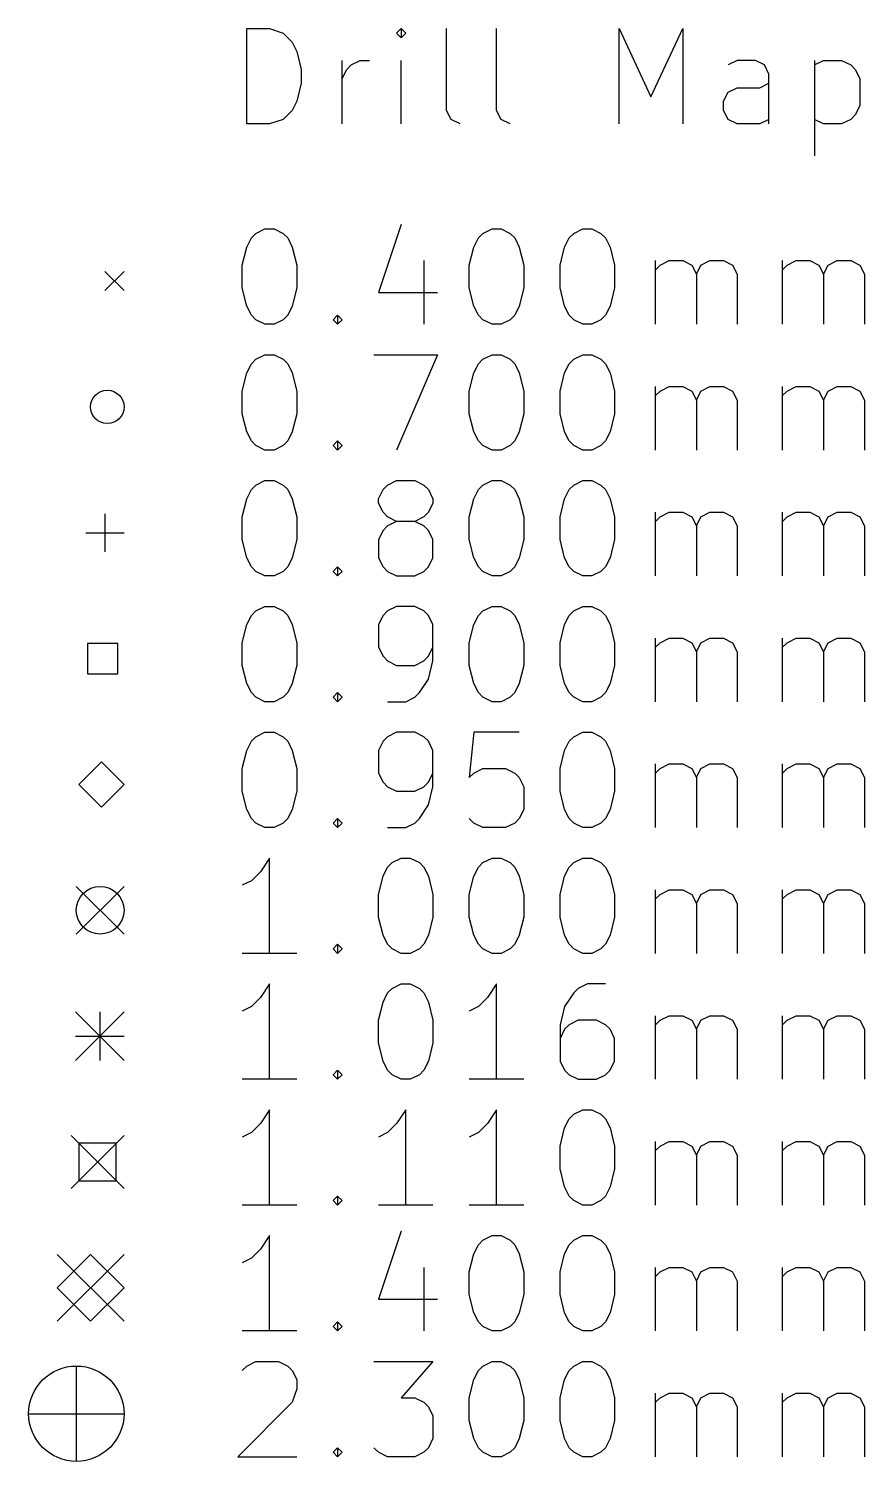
# Model space of a CAD drawing. Extents: x 123 to 280, y -154 to -68.
# Drawn here: x 122.77 to 140.29, y -152.9 to -122.85 of the extents above; entities that cross this region are included whole.
import ezdxf

# ---------------------------------------------------------------- set-up
doc = ezdxf.new("R2010")
doc.units = 0
doc.layers.add('BLACK', color=7, linetype='CONTINUOUS')

msp = doc.modelspace()

# ---------------------------------------------------------------- linework, layer by layer
at = {"layer": 'BLACK', "linetype": 'CONTINUOUS'}
for p, q in [((127.342, -124.846), (127.342, -122.846)), ((127.342, -122.846), (127.818, -122.846)), ((127.818, -122.846), (128.104, -122.941)), ((130.58, -122.846), (130.485, -122.941)), ((130.676, -122.941), (130.58, -122.846)), ((130.58, -122.846), (130.58, -123.036)), ((131.533, -124.56), (131.533, -122.846)), ((132.58, -124.56), (132.58, -122.846)), ((135.152, -124.846), (135.152, -122.846)), ((135.152, -122.846), (135.818, -124.274)), ((135.818, -124.274), (136.485, -122.846)), ((136.485, -122.846), (136.485, -124.846)), ((128.104, -122.941), (128.295, -123.131)), ((128.295, -123.131), (128.39, -123.322)), ((130.485, -122.941), (130.58, -123.036)), ((130.58, -123.036), (130.676, -122.941)), ((128.39, -123.322), (128.485, -123.703)), ((129.342, -124.846), (129.342, -123.512)), ((129.533, -123.608), (129.723, -123.512)), ((129.723, -123.512), (129.914, -123.512)), ((130.58, -124.846), (130.58, -123.512)), ((137.628, -123.512), (137.437, -123.608)), ((138.009, -123.512), (137.628, -123.512)), ((138.199, -123.608), (138.009, -123.512)), ((139.247, -123.512), (139.247, -125.512)), ((139.247, -123.608), (139.437, -123.512)), ((139.437, -123.512), (139.818, -123.512)), ((139.818, -123.512), (140.009, -123.608)), ((128.485, -123.703), (128.485, -123.989)), ((129.342, -123.893), (129.437, -123.703)), ((129.437, -123.703), (129.533, -123.608)), ((138.295, -123.798), (138.199, -123.608)), ((138.295, -124.846), (138.295, -123.798)), ((140.009, -123.608), (140.104, -123.703)), ((140.104, -123.703), (140.199, -123.893)), ((128.485, -123.989), (128.39, -124.37)), ((137.437, -124.179), (137.628, -124.084)), ((137.628, -124.084), (138.104, -124.084)), ((138.104, -124.084), (138.295, -123.989)), ((140.199, -123.893), (140.199, -124.465)), ((128.39, -124.37), (128.295, -124.56)), ((137.342, -124.37), (137.437, -124.179)), ((137.342, -124.56), (137.342, -124.37)), ((128.295, -124.56), (128.104, -124.751)), ((131.628, -124.751), (131.533, -124.56)), ((132.676, -124.751), (132.58, -124.56)), ((137.437, -124.751), (137.342, -124.56)), ((140.104, -124.655), (140.009, -124.751)), ((140.199, -124.465), (140.104, -124.655)), ((127.818, -124.846), (127.342, -124.846)), ((128.104, -124.751), (127.818, -124.846)), ((131.818, -124.846), (131.628, -124.751)), ((132.866, -124.846), (132.676, -124.751)), ((137.628, -124.846), (137.437, -124.751)), ((138.104, -124.846), (137.628, -124.846)), ((138.295, -124.751), (138.104, -124.846)), ((139.437, -124.846), (139.247, -124.751)), ((139.818, -124.846), (139.437, -124.846)), ((140.009, -124.751), (139.818, -124.846)), ((127.533, -127.141), (127.723, -127.046)), ((127.723, -127.046), (127.914, -127.046)), ((127.914, -127.046), (128.104, -127.141)), ((130.58, -126.951), (130.104, -128.379)), ((132.295, -127.141), (132.485, -127.046)), ((132.485, -127.046), (132.676, -127.046)), ((132.676, -127.046), (132.866, -127.141)), ((134.199, -127.141), (134.39, -127.046)), ((134.39, -127.046), (134.58, -127.046)), ((134.58, -127.046), (134.771, -127.141)), ((127.247, -127.808), (127.342, -127.427)), ((127.342, -127.427), (127.437, -127.236)), ((127.437, -127.236), (127.533, -127.141)), ((128.104, -127.141), (128.199, -127.236)), ((128.199, -127.236), (128.295, -127.427)), ((128.295, -127.427), (128.39, -127.808)), ((132.009, -127.808), (132.104, -127.427)), ((132.104, -127.427), (132.199, -127.236)), ((132.199, -127.236), (132.295, -127.141)), ((132.866, -127.141), (132.961, -127.236)), ((132.961, -127.236), (133.056, -127.427)), ((133.056, -127.427), (133.152, -127.808)), ((133.914, -127.808), (134.009, -127.427)), ((134.009, -127.427), (134.104, -127.236)), ((134.104, -127.236), (134.199, -127.141)), ((134.771, -127.141), (134.866, -127.236)), ((134.866, -127.236), (134.961, -127.427)), ((134.961, -127.427), (135.056, -127.808)), ((131.056, -127.712), (131.056, -129.046)), ((135.914, -129.046), (135.914, -127.712)), ((136.009, -127.808), (136.199, -127.712)), ((136.199, -127.712), (136.485, -127.712)), ((136.485, -127.712), (136.676, -127.808)), ((136.866, -127.808), (137.056, -127.712)), ((137.056, -127.712), (137.342, -127.712)), ((137.342, -127.712), (137.533, -127.808)), ((138.58, -129.046), (138.58, -127.712)), ((138.676, -127.808), (138.866, -127.712)), ((138.866, -127.712), (139.152, -127.712)), ((139.152, -127.712), (139.342, -127.808)), ((139.533, -127.808), (139.723, -127.712)), ((139.723, -127.712), (140.009, -127.712)), ((140.009, -127.712), (140.199, -127.808)), ((124.366, -127.941), (124.766, -128.341)), ((124.766, -127.941), (124.366, -128.341)), ((127.247, -128.284), (127.247, -127.808)), ((128.39, -127.808), (128.39, -128.284)), ((132.009, -128.284), (132.009, -127.808)), ((133.152, -127.808), (133.152, -128.284)), ((133.914, -128.284), (133.914, -127.808)), ((135.056, -127.808), (135.056, -128.284)), ((135.914, -127.903), (136.009, -127.808)), ((136.676, -127.808), (136.771, -127.998)), ((136.771, -127.998), (136.866, -127.808)), ((136.771, -127.998), (136.771, -129.046)), ((137.533, -127.808), (137.628, -127.998)), ((137.628, -127.998), (137.628, -129.046)), ((138.58, -127.903), (138.676, -127.808)), ((139.342, -127.808), (139.437, -127.998)), ((139.437, -127.998), (139.533, -127.808)), ((139.437, -127.998), (139.437, -129.046)), ((140.199, -127.808), (140.295, -127.998)), ((140.295, -127.998), (140.295, -129.046)), ((127.342, -128.665), (127.247, -128.284)), ((128.39, -128.284), (128.295, -128.665)), ((132.104, -128.665), (132.009, -128.284)), ((133.152, -128.284), (133.056, -128.665)), ((134.009, -128.665), (133.914, -128.284)), ((135.056, -128.284), (134.961, -128.665)), ((130.104, -128.379), (131.342, -128.379)), ((127.437, -128.855), (127.342, -128.665)), ((127.533, -128.951), (127.437, -128.855)), ((128.199, -128.855), (128.104, -128.951)), ((128.295, -128.665), (128.199, -128.855)), ((129.152, -128.951), (129.247, -128.855)), ((129.247, -128.855), (129.342, -128.951)), ((129.247, -128.855), (129.247, -129.046)), ((132.199, -128.855), (132.104, -128.665)), ((132.295, -128.951), (132.199, -128.855)), ((132.961, -128.855), (132.866, -128.951)), ((133.056, -128.665), (132.961, -128.855)), ((134.104, -128.855), (134.009, -128.665)), ((134.199, -128.951), (134.104, -128.855)), ((134.866, -128.855), (134.771, -128.951)), ((134.961, -128.665), (134.866, -128.855)), ((127.723, -129.046), (127.533, -128.951)), ((127.914, -129.046), (127.723, -129.046)), ((128.104, -128.951), (127.914, -129.046)), ((129.247, -129.046), (129.152, -128.951)), ((129.342, -128.951), (129.247, -129.046)), ((132.485, -129.046), (132.295, -128.951)), ((132.676, -129.046), (132.485, -129.046)), ((132.866, -128.951), (132.676, -129.046)), ((134.39, -129.046), (134.199, -128.951)), ((134.58, -129.046), (134.39, -129.046)), ((134.771, -128.951), (134.58, -129.046)), ((127.437, -129.876), (127.533, -129.781)), ((127.533, -129.781), (127.723, -129.686)), ((127.723, -129.686), (127.914, -129.686)), ((127.914, -129.686), (128.104, -129.781)), ((128.104, -129.781), (128.199, -129.876)), ((130.009, -129.686), (131.342, -129.686)), ((131.342, -129.686), (130.485, -131.686)), ((132.199, -129.876), (132.295, -129.781)), ((132.295, -129.781), (132.485, -129.686)), ((132.485, -129.686), (132.676, -129.686)), ((132.676, -129.686), (132.866, -129.781)), ((132.866, -129.781), (132.961, -129.876)), ((134.104, -129.876), (134.199, -129.781)), ((134.199, -129.781), (134.39, -129.686)), ((134.39, -129.686), (134.58, -129.686)), ((134.58, -129.686), (134.771, -129.781)), ((134.771, -129.781), (134.866, -129.876)), ((127.247, -130.448), (127.342, -130.067)), ((127.342, -130.067), (127.437, -129.876)), ((128.199, -129.876), (128.295, -130.067)), ((128.295, -130.067), (128.39, -130.448)), ((132.009, -130.448), (132.104, -130.067)), ((132.104, -130.067), (132.199, -129.876)), ((132.961, -129.876), (133.056, -130.067)), ((133.056, -130.067), (133.152, -130.448)), ((133.914, -130.448), (134.009, -130.067)), ((134.009, -130.067), (134.104, -129.876)), ((134.866, -129.876), (134.961, -130.067)), ((134.961, -130.067), (135.056, -130.448)), ((135.914, -131.686), (135.914, -130.352)), ((136.009, -130.448), (136.199, -130.352)), ((136.199, -130.352), (136.485, -130.352)), ((136.485, -130.352), (136.676, -130.448)), ((136.866, -130.448), (137.056, -130.352)), ((137.056, -130.352), (137.342, -130.352)), ((137.342, -130.352), (137.533, -130.448)), ((138.58, -131.686), (138.58, -130.352)), ((138.676, -130.448), (138.866, -130.352)), ((138.866, -130.352), (139.152, -130.352)), ((139.152, -130.352), (139.342, -130.448)), ((139.533, -130.448), (139.723, -130.352)), ((139.723, -130.352), (140.009, -130.352)), ((140.009, -130.352), (140.199, -130.448)), ((127.247, -130.924), (127.247, -130.448)), ((128.39, -130.448), (128.39, -130.924)), ((132.009, -130.924), (132.009, -130.448)), ((133.152, -130.448), (133.152, -130.924)), ((133.914, -130.924), (133.914, -130.448)), ((135.056, -130.448), (135.056, -130.924)), ((135.914, -130.543), (136.009, -130.448)), ((136.676, -130.448), (136.771, -130.638)), ((136.771, -130.638), (136.866, -130.448)), ((136.771, -130.638), (136.771, -131.686)), ((137.533, -130.448), (137.628, -130.638)), ((137.628, -130.638), (137.628, -131.686)), ((138.58, -130.543), (138.676, -130.448)), ((139.342, -130.448), (139.437, -130.638)), ((139.437, -130.638), (139.533, -130.448)), ((139.437, -130.638), (139.437, -131.686)), ((140.199, -130.448), (140.295, -130.638)), ((140.295, -130.638), (140.295, -131.686)), ((127.342, -131.305), (127.247, -130.924)), ((128.39, -130.924), (128.295, -131.305)), ((132.104, -131.305), (132.009, -130.924)), ((133.152, -130.924), (133.056, -131.305)), ((134.009, -131.305), (133.914, -130.924)), ((135.056, -130.924), (134.961, -131.305)), ((127.437, -131.495), (127.342, -131.305)), ((128.295, -131.305), (128.199, -131.495)), ((132.199, -131.495), (132.104, -131.305)), ((133.056, -131.305), (132.961, -131.495)), ((134.104, -131.495), (134.009, -131.305)), ((134.961, -131.305), (134.866, -131.495)), ((127.533, -131.591), (127.437, -131.495)), ((127.723, -131.686), (127.533, -131.591)), ((128.104, -131.591), (127.914, -131.686)), ((128.199, -131.495), (128.104, -131.591)), ((129.152, -131.591), (129.247, -131.495)), ((129.247, -131.686), (129.152, -131.591)), ((129.247, -131.495), (129.342, -131.591)), ((129.247, -131.495), (129.247, -131.686)), ((129.342, -131.591), (129.247, -131.686)), ((132.295, -131.591), (132.199, -131.495)), ((132.485, -131.686), (132.295, -131.591)), ((132.866, -131.591), (132.676, -131.686)), ((132.961, -131.495), (132.866, -131.591)), ((134.199, -131.591), (134.104, -131.495)), ((134.39, -131.686), (134.199, -131.591)), ((134.771, -131.591), (134.58, -131.686)), ((134.866, -131.495), (134.771, -131.591)), ((127.914, -131.686), (127.723, -131.686)), ((132.676, -131.686), (132.485, -131.686)), ((134.58, -131.686), (134.39, -131.686)), ((127.342, -132.707), (127.437, -132.516)), ((127.437, -132.516), (127.533, -132.421)), ((127.533, -132.421), (127.723, -132.326)), ((127.723, -132.326), (127.914, -132.326)), ((127.914, -132.326), (128.104, -132.421)), ((128.104, -132.421), (128.199, -132.516)), ((128.199, -132.516), (128.295, -132.707)), ((130.104, -132.707), (130.199, -132.516)), ((130.199, -132.516), (130.295, -132.421)), ((130.295, -132.421), (130.485, -132.326)), ((130.485, -132.326), (130.866, -132.326)), ((130.866, -132.326), (131.056, -132.421)), ((131.056, -132.421), (131.152, -132.516)), ((131.152, -132.516), (131.247, -132.707)), ((132.104, -132.707), (132.199, -132.516)), ((132.199, -132.516), (132.295, -132.421)), ((132.295, -132.421), (132.485, -132.326)), ((132.485, -132.326), (132.676, -132.326)), ((132.676, -132.326), (132.866, -132.421)), ((132.866, -132.421), (132.961, -132.516)), ((132.961, -132.516), (133.056, -132.707)), ((134.009, -132.707), (134.104, -132.516)), ((134.104, -132.516), (134.199, -132.421)), ((134.199, -132.421), (134.39, -132.326)), ((134.39, -132.326), (134.58, -132.326)), ((134.58, -132.326), (134.771, -132.421)), ((134.771, -132.421), (134.866, -132.516)), ((134.866, -132.516), (134.961, -132.707)), ((127.247, -133.088), (127.342, -132.707)), ((128.295, -132.707), (128.39, -133.088)), ((130.104, -132.802), (130.104, -132.707)), ((130.199, -132.992), (130.104, -132.802)), ((131.247, -132.802), (131.152, -132.992)), ((131.247, -132.707), (131.247, -132.802)), ((132.009, -133.088), (132.104, -132.707)), ((133.056, -132.707), (133.152, -133.088)), ((133.914, -133.088), (134.009, -132.707)), ((134.961, -132.707), (135.056, -133.088)), ((124.366, -133.021), (124.366, -133.821)), ((127.247, -133.564), (127.247, -133.088)), ((128.39, -133.088), (128.39, -133.564)), ((130.295, -133.088), (130.199, -132.992)), ((130.485, -133.183), (130.295, -133.088)), ((131.056, -133.088), (130.866, -133.183)), ((131.152, -132.992), (131.056, -133.088)), ((132.009, -133.564), (132.009, -133.088)), ((133.152, -133.088), (133.152, -133.564)), ((133.914, -133.564), (133.914, -133.088)), ((135.056, -133.088), (135.056, -133.564)), ((135.914, -134.326), (135.914, -132.992)), ((135.914, -133.183), (136.009, -133.088)), ((136.009, -133.088), (136.199, -132.992)), ((136.199, -132.992), (136.485, -132.992)), ((136.485, -132.992), (136.676, -133.088)), ((136.676, -133.088), (136.771, -133.278)), ((136.771, -133.278), (136.866, -133.088)), ((136.866, -133.088), (137.056, -132.992)), ((137.056, -132.992), (137.342, -132.992)), ((137.342, -132.992), (137.533, -133.088)), ((137.533, -133.088), (137.628, -133.278)), ((138.58, -134.326), (138.58, -132.992)), ((138.58, -133.183), (138.676, -133.088)), ((138.676, -133.088), (138.866, -132.992)), ((138.866, -132.992), (139.152, -132.992)), ((139.152, -132.992), (139.342, -133.088)), ((139.342, -133.088), (139.437, -133.278)), ((139.437, -133.278), (139.533, -133.088)), ((139.533, -133.088), (139.723, -132.992)), ((139.723, -132.992), (140.009, -132.992)), ((140.009, -132.992), (140.199, -133.088)), ((140.199, -133.088), (140.295, -133.278)), ((123.966, -133.421), (124.766, -133.421)), ((130.199, -133.373), (130.104, -133.564)), ((130.295, -133.278), (130.199, -133.373)), ((130.485, -133.183), (130.295, -133.278)), ((130.866, -133.183), (130.485, -133.183)), ((131.056, -133.278), (130.866, -133.183)), ((131.152, -133.373), (131.056, -133.278)), ((131.247, -133.564), (131.152, -133.373)), ((136.771, -133.278), (136.771, -134.326)), ((137.628, -133.278), (137.628, -134.326)), ((139.437, -133.278), (139.437, -134.326)), ((140.295, -133.278), (140.295, -134.326)), ((127.342, -133.945), (127.247, -133.564)), ((128.39, -133.564), (128.295, -133.945)), ((130.104, -133.564), (130.104, -133.945)), ((131.247, -133.945), (131.247, -133.564)), ((132.104, -133.945), (132.009, -133.564)), ((133.152, -133.564), (133.056, -133.945)), ((134.009, -133.945), (133.914, -133.564)), ((135.056, -133.564), (134.961, -133.945)), ((127.437, -134.135), (127.342, -133.945)), ((128.295, -133.945), (128.199, -134.135)), ((130.104, -133.945), (130.199, -134.135)), ((131.152, -134.135), (131.247, -133.945)), ((132.199, -134.135), (132.104, -133.945)), ((133.056, -133.945), (132.961, -134.135)), ((134.104, -134.135), (134.009, -133.945)), ((134.961, -133.945), (134.866, -134.135)), ((127.533, -134.231), (127.437, -134.135)), ((127.723, -134.326), (127.533, -134.231)), ((127.914, -134.326), (127.723, -134.326)), ((128.104, -134.231), (127.914, -134.326)), ((128.199, -134.135), (128.104, -134.231)), ((129.152, -134.231), (129.247, -134.135)), ((129.247, -134.326), (129.152, -134.231)), ((129.247, -134.135), (129.342, -134.231)), ((129.247, -134.135), (129.247, -134.326)), ((129.342, -134.231), (129.247, -134.326)), ((130.199, -134.135), (130.295, -134.231)), ((130.295, -134.231), (130.485, -134.326)), ((130.485, -134.326), (130.866, -134.326)), ((130.866, -134.326), (131.056, -134.231)), ((131.056, -134.231), (131.152, -134.135)), ((132.295, -134.231), (132.199, -134.135)), ((132.485, -134.326), (132.295, -134.231)), ((132.676, -134.326), (132.485, -134.326)), ((132.866, -134.231), (132.676, -134.326)), ((132.961, -134.135), (132.866, -134.231)), ((134.199, -134.231), (134.104, -134.135)), ((134.39, -134.326), (134.199, -134.231)), ((134.58, -134.326), (134.39, -134.326)), ((134.771, -134.231), (134.58, -134.326)), ((134.866, -134.135), (134.771, -134.231)), ((127.342, -135.347), (127.437, -135.156)), ((127.437, -135.156), (127.533, -135.061)), ((127.533, -135.061), (127.723, -134.966)), ((127.723, -134.966), (127.914, -134.966)), ((127.914, -134.966), (128.104, -135.061)), ((128.104, -135.061), (128.199, -135.156)), ((128.199, -135.156), (128.295, -135.347)), ((130.199, -135.156), (130.104, -135.347)), ((130.295, -135.061), (130.199, -135.156)), ((130.485, -134.966), (130.295, -135.061)), ((130.866, -134.966), (130.485, -134.966)), ((131.056, -135.061), (130.866, -134.966)), ((131.152, -135.156), (131.056, -135.061)), ((131.247, -135.347), (131.152, -135.156)), ((132.104, -135.347), (132.199, -135.156)), ((132.199, -135.156), (132.295, -135.061)), ((132.295, -135.061), (132.485, -134.966)), ((132.485, -134.966), (132.676, -134.966)), ((132.676, -134.966), (132.866, -135.061)), ((132.866, -135.061), (132.961, -135.156)), ((132.961, -135.156), (133.056, -135.347)), ((134.009, -135.347), (134.104, -135.156)), ((134.104, -135.156), (134.199, -135.061)), ((134.199, -135.061), (134.39, -134.966)), ((134.39, -134.966), (134.58, -134.966)), ((134.58, -134.966), (134.771, -135.061)), ((134.771, -135.061), (134.866, -135.156)), ((134.866, -135.156), (134.961, -135.347)), ((127.247, -135.728), (127.342, -135.347)), ((128.295, -135.347), (128.39, -135.728)), ((130.104, -135.347), (130.104, -135.823)), ((131.247, -136.109), (131.247, -135.347)), ((132.009, -135.728), (132.104, -135.347)), ((133.056, -135.347), (133.152, -135.728)), ((133.914, -135.728), (134.009, -135.347)), ((134.961, -135.347), (135.056, -135.728)), ((124.634, -135.743), (123.998, -135.743)), ((123.998, -135.743), (123.998, -136.379)), ((124.634, -136.379), (124.634, -135.743)), ((127.247, -136.204), (127.247, -135.728)), ((128.39, -135.728), (128.39, -136.204)), ((130.104, -135.823), (130.199, -136.013)), ((131.152, -136.013), (131.247, -135.823)), ((132.009, -136.204), (132.009, -135.728)), ((133.152, -135.728), (133.152, -136.204)), ((133.914, -136.204), (133.914, -135.728)), ((135.056, -135.728), (135.056, -136.204)), ((135.914, -136.966), (135.914, -135.632)), ((135.914, -135.823), (136.009, -135.728)), ((136.009, -135.728), (136.199, -135.632)), ((136.199, -135.632), (136.485, -135.632)), ((136.485, -135.632), (136.676, -135.728)), ((136.676, -135.728), (136.771, -135.918)), ((136.771, -135.918), (136.866, -135.728)), ((136.866, -135.728), (137.056, -135.632)), ((137.056, -135.632), (137.342, -135.632)), ((137.342, -135.632), (137.533, -135.728)), ((137.533, -135.728), (137.628, -135.918)), ((138.58, -136.966), (138.58, -135.632)), ((138.58, -135.823), (138.676, -135.728)), ((138.676, -135.728), (138.866, -135.632)), ((138.866, -135.632), (139.152, -135.632)), ((139.152, -135.632), (139.342, -135.728)), ((139.342, -135.728), (139.437, -135.918)), ((139.437, -135.918), (139.533, -135.728)), ((139.533, -135.728), (139.723, -135.632)), ((139.723, -135.632), (140.009, -135.632)), ((140.009, -135.632), (140.199, -135.728)), ((140.199, -135.728), (140.295, -135.918)), ((130.199, -136.013), (130.295, -136.109)), ((130.295, -136.109), (130.485, -136.204)), ((130.866, -136.204), (131.056, -136.109)), ((131.056, -136.109), (131.152, -136.013)), ((131.152, -136.49), (131.247, -136.109)), ((136.771, -135.918), (136.771, -136.966)), ((137.628, -135.918), (137.628, -136.966)), ((139.437, -135.918), (139.437, -136.966)), ((140.295, -135.918), (140.295, -136.966)), ((123.998, -136.379), (124.634, -136.379)), ((127.342, -136.585), (127.247, -136.204)), ((128.39, -136.204), (128.295, -136.585)), ((130.485, -136.204), (130.866, -136.204)), ((132.104, -136.585), (132.009, -136.204)), ((133.152, -136.204), (133.056, -136.585)), ((134.009, -136.585), (133.914, -136.204)), ((135.056, -136.204), (134.961, -136.585)), ((127.437, -136.775), (127.342, -136.585)), ((128.295, -136.585), (128.199, -136.775)), ((130.961, -136.775), (131.152, -136.49)), ((132.199, -136.775), (132.104, -136.585)), ((133.056, -136.585), (132.961, -136.775)), ((134.104, -136.775), (134.009, -136.585)), ((134.961, -136.585), (134.866, -136.775)), ((127.533, -136.871), (127.437, -136.775)), ((127.723, -136.966), (127.533, -136.871)), ((127.914, -136.966), (127.723, -136.966)), ((128.104, -136.871), (127.914, -136.966)), ((128.199, -136.775), (128.104, -136.871)), ((129.152, -136.871), (129.247, -136.775)), ((129.247, -136.966), (129.152, -136.871)), ((129.247, -136.775), (129.342, -136.871)), ((129.247, -136.775), (129.247, -136.966)), ((129.342, -136.871), (129.247, -136.966)), ((130.295, -136.966), (130.676, -136.966)), ((130.676, -136.966), (130.866, -136.871)), ((130.866, -136.871), (130.961, -136.775)), ((132.295, -136.871), (132.199, -136.775)), ((132.485, -136.966), (132.295, -136.871)), ((132.676, -136.966), (132.485, -136.966)), ((132.866, -136.871), (132.676, -136.966)), ((132.961, -136.775), (132.866, -136.871)), ((134.199, -136.871), (134.104, -136.775)), ((134.39, -136.966), (134.199, -136.871)), ((134.58, -136.966), (134.39, -136.966)), ((134.771, -136.871), (134.58, -136.966)), ((134.866, -136.775), (134.771, -136.871)), ((127.533, -137.701), (127.723, -137.606)), ((127.723, -137.606), (127.914, -137.606)), ((127.914, -137.606), (128.104, -137.701)), ((130.485, -137.606), (130.295, -137.701)), ((130.866, -137.606), (130.485, -137.606)), ((131.056, -137.701), (130.866, -137.606)), ((132.104, -137.606), (132.009, -138.558)), ((133.056, -137.606), (132.104, -137.606)), ((134.199, -137.701), (134.39, -137.606)), ((134.39, -137.606), (134.58, -137.606)), ((134.58, -137.606), (134.771, -137.701)), ((127.342, -137.987), (127.437, -137.796)), ((127.437, -137.796), (127.533, -137.701)), ((128.104, -137.701), (128.199, -137.796)), ((128.199, -137.796), (128.295, -137.987)), ((130.199, -137.796), (130.104, -137.987)), ((130.295, -137.701), (130.199, -137.796)), ((131.152, -137.796), (131.056, -137.701)), ((131.247, -137.987), (131.152, -137.796)), ((134.009, -137.987), (134.104, -137.796)), ((134.104, -137.796), (134.199, -137.701)), ((134.771, -137.701), (134.866, -137.796)), ((134.866, -137.796), (134.961, -137.987)), ((124.291, -138.226), (123.816, -138.701)), ((124.766, -138.701), (124.291, -138.226)), ((127.247, -138.368), (127.342, -137.987)), ((128.295, -137.987), (128.39, -138.368)), ((130.104, -137.987), (130.104, -138.463)), ((131.247, -138.749), (131.247, -137.987)), ((133.914, -138.368), (134.009, -137.987)), ((134.961, -137.987), (135.056, -138.368)), ((127.247, -138.844), (127.247, -138.368)), ((128.39, -138.368), (128.39, -138.844)), ((130.104, -138.463), (130.199, -138.653)), ((131.152, -138.653), (131.247, -138.463)), ((132.009, -138.558), (132.104, -138.463)), ((132.104, -138.463), (132.295, -138.368)), ((132.295, -138.368), (132.771, -138.368)), ((132.771, -138.368), (132.961, -138.463)), ((132.961, -138.463), (133.056, -138.558)), ((133.914, -138.844), (133.914, -138.368)), ((135.056, -138.368), (135.056, -138.844)), ((135.914, -139.606), (135.914, -138.272)), ((135.914, -138.463), (136.009, -138.368)), ((136.009, -138.368), (136.199, -138.272)), ((136.199, -138.272), (136.485, -138.272)), ((136.485, -138.272), (136.676, -138.368)), ((136.676, -138.368), (136.771, -138.558)), ((136.771, -138.558), (136.866, -138.368)), ((136.866, -138.368), (137.056, -138.272)), ((137.056, -138.272), (137.342, -138.272)), ((137.342, -138.272), (137.533, -138.368)), ((137.533, -138.368), (137.628, -138.558)), ((138.58, -139.606), (138.58, -138.272)), ((138.58, -138.463), (138.676, -138.368)), ((138.676, -138.368), (138.866, -138.272)), ((138.866, -138.272), (139.152, -138.272)), ((139.152, -138.272), (139.342, -138.368)), ((139.342, -138.368), (139.437, -138.558)), ((139.437, -138.558), (139.533, -138.368)), ((139.533, -138.368), (139.723, -138.272)), ((139.723, -138.272), (140.009, -138.272)), ((140.009, -138.272), (140.199, -138.368)), ((140.199, -138.368), (140.295, -138.558)), ((123.816, -138.701), (124.291, -139.176)), ((124.291, -139.176), (124.766, -138.701)), ((127.342, -139.225), (127.247, -138.844)), ((128.39, -138.844), (128.295, -139.225)), ((130.199, -138.653), (130.295, -138.749)), ((130.295, -138.749), (130.485, -138.844)), ((130.485, -138.844), (130.866, -138.844)), ((130.866, -138.844), (131.056, -138.749)), ((131.056, -138.749), (131.152, -138.653)), ((131.152, -139.13), (131.247, -138.749)), ((133.056, -138.558), (133.152, -138.749)), ((133.152, -138.749), (133.152, -139.225)), ((134.009, -139.225), (133.914, -138.844)), ((135.056, -138.844), (134.961, -139.225)), ((136.771, -138.558), (136.771, -139.606)), ((137.628, -138.558), (137.628, -139.606)), ((139.437, -138.558), (139.437, -139.606)), ((140.295, -138.558), (140.295, -139.606)), ((130.961, -139.415), (131.152, -139.13)), ((127.437, -139.415), (127.342, -139.225)), ((127.533, -139.511), (127.437, -139.415)), ((128.199, -139.415), (128.104, -139.511)), ((128.295, -139.225), (128.199, -139.415)), ((129.152, -139.511), (129.247, -139.415)), ((129.247, -139.415), (129.342, -139.511)), ((129.247, -139.415), (129.247, -139.606)), ((130.866, -139.511), (130.961, -139.415)), ((132.104, -139.511), (132.009, -139.415)), ((133.056, -139.415), (132.961, -139.511)), ((133.152, -139.225), (133.056, -139.415)), ((134.104, -139.415), (134.009, -139.225)), ((134.199, -139.511), (134.104, -139.415)), ((134.866, -139.415), (134.771, -139.511)), ((134.961, -139.225), (134.866, -139.415)), ((127.723, -139.606), (127.533, -139.511)), ((127.914, -139.606), (127.723, -139.606)), ((128.104, -139.511), (127.914, -139.606)), ((129.247, -139.606), (129.152, -139.511)), ((129.342, -139.511), (129.247, -139.606)), ((130.295, -139.606), (130.676, -139.606)), ((130.676, -139.606), (130.866, -139.511)), ((132.295, -139.606), (132.104, -139.511)), ((132.771, -139.606), (132.295, -139.606)), ((132.961, -139.511), (132.771, -139.606)), ((134.39, -139.606), (134.199, -139.511)), ((134.58, -139.606), (134.39, -139.606)), ((134.771, -139.511), (134.58, -139.606)), ((127.818, -140.246), (127.628, -140.531)), ((127.818, -142.246), (127.818, -140.246)), ((130.295, -140.436), (130.39, -140.341)), ((130.39, -140.341), (130.58, -140.246)), ((130.58, -140.246), (130.771, -140.246)), ((130.771, -140.246), (130.961, -140.341)), ((130.961, -140.341), (131.056, -140.436)), ((132.199, -140.436), (132.295, -140.341)), ((132.295, -140.341), (132.485, -140.246)), ((132.485, -140.246), (132.676, -140.246)), ((132.676, -140.246), (132.866, -140.341)), ((132.866, -140.341), (132.961, -140.436)), ((134.104, -140.436), (134.199, -140.341)), ((134.199, -140.341), (134.39, -140.246)), ((134.39, -140.246), (134.58, -140.246)), ((134.58, -140.246), (134.771, -140.341)), ((134.771, -140.341), (134.866, -140.436)), ((127.628, -140.531), (127.437, -140.722)), ((130.104, -141.008), (130.199, -140.627)), ((130.199, -140.627), (130.295, -140.436)), ((131.056, -140.436), (131.152, -140.627)), ((131.152, -140.627), (131.247, -141.008)), ((132.009, -141.008), (132.104, -140.627)), ((132.104, -140.627), (132.199, -140.436)), ((132.961, -140.436), (133.056, -140.627)), ((133.056, -140.627), (133.152, -141.008)), ((133.914, -141.008), (134.009, -140.627)), ((134.009, -140.627), (134.104, -140.436)), ((134.866, -140.436), (134.961, -140.627)), ((134.961, -140.627), (135.056, -141.008)), ((123.766, -140.841), (124.766, -141.841)), ((124.766, -140.841), (123.766, -141.841)), ((127.437, -140.722), (127.247, -140.817)), ((135.914, -142.246), (135.914, -140.912)), ((136.009, -141.008), (136.199, -140.912)), ((136.199, -140.912), (136.485, -140.912)), ((136.485, -140.912), (136.676, -141.008)), ((136.866, -141.008), (137.056, -140.912)), ((137.056, -140.912), (137.342, -140.912)), ((137.342, -140.912), (137.533, -141.008)), ((138.58, -142.246), (138.58, -140.912)), ((138.676, -141.008), (138.866, -140.912)), ((138.866, -140.912), (139.152, -140.912)), ((139.152, -140.912), (139.342, -141.008)), ((139.533, -141.008), (139.723, -140.912)), ((139.723, -140.912), (140.009, -140.912)), ((140.009, -140.912), (140.199, -141.008)), ((130.104, -141.484), (130.104, -141.008)), ((131.247, -141.008), (131.247, -141.484)), ((132.009, -141.484), (132.009, -141.008)), ((133.152, -141.008), (133.152, -141.484)), ((133.914, -141.484), (133.914, -141.008)), ((135.056, -141.008), (135.056, -141.484)), ((135.914, -141.103), (136.009, -141.008)), ((136.676, -141.008), (136.771, -141.198)), ((136.771, -141.198), (136.866, -141.008)), ((136.771, -141.198), (136.771, -142.246)), ((137.533, -141.008), (137.628, -141.198)), ((137.628, -141.198), (137.628, -142.246)), ((138.58, -141.103), (138.676, -141.008)), ((139.342, -141.008), (139.437, -141.198)), ((139.437, -141.198), (139.533, -141.008)), ((139.437, -141.198), (139.437, -142.246)), ((140.199, -141.008), (140.295, -141.198)), ((140.295, -141.198), (140.295, -142.246)), ((130.199, -141.865), (130.104, -141.484)), ((131.247, -141.484), (131.152, -141.865)), ((132.104, -141.865), (132.009, -141.484)), ((133.152, -141.484), (133.056, -141.865)), ((134.009, -141.865), (133.914, -141.484)), ((135.056, -141.484), (134.961, -141.865)), ((129.152, -142.151), (129.247, -142.055)), ((129.247, -142.246), (129.152, -142.151)), ((129.247, -142.055), (129.342, -142.151)), ((129.247, -142.055), (129.247, -142.246)), ((129.342, -142.151), (129.247, -142.246)), ((130.295, -142.055), (130.199, -141.865)), ((130.39, -142.151), (130.295, -142.055)), ((130.58, -142.246), (130.39, -142.151)), ((130.961, -142.151), (130.771, -142.246)), ((131.056, -142.055), (130.961, -142.151)), ((131.152, -141.865), (131.056, -142.055)), ((132.199, -142.055), (132.104, -141.865)), ((132.295, -142.151), (132.199, -142.055)), ((132.485, -142.246), (132.295, -142.151)), ((132.866, -142.151), (132.676, -142.246)), ((132.961, -142.055), (132.866, -142.151)), ((133.056, -141.865), (132.961, -142.055)), ((134.104, -142.055), (134.009, -141.865)), ((134.199, -142.151), (134.104, -142.055)), ((134.39, -142.246), (134.199, -142.151)), ((134.771, -142.151), (134.58, -142.246)), ((134.866, -142.055), (134.771, -142.151)), ((134.961, -141.865), (134.866, -142.055)), ((128.39, -142.246), (127.247, -142.246)), ((130.771, -142.246), (130.58, -142.246)), ((132.676, -142.246), (132.485, -142.246)), ((134.58, -142.246), (134.39, -142.246)), ((127.818, -142.886), (127.628, -143.171)), ((127.818, -144.886), (127.818, -142.886)), ((130.295, -143.076), (130.39, -142.981)), ((130.39, -142.981), (130.58, -142.886)), ((130.58, -142.886), (130.771, -142.886)), ((130.771, -142.886), (130.961, -142.981)), ((130.961, -142.981), (131.056, -143.076)), ((132.58, -142.886), (132.39, -143.171)), ((132.58, -144.886), (132.58, -142.886)), ((134.295, -142.981), (134.199, -143.076)), ((134.485, -142.886), (134.295, -142.981)), ((134.866, -142.886), (134.485, -142.886)), ((127.437, -143.362), (127.247, -143.457)), ((127.628, -143.171), (127.437, -143.362)), ((130.104, -143.648), (130.199, -143.267)), ((130.199, -143.267), (130.295, -143.076)), ((131.056, -143.076), (131.152, -143.267)), ((131.152, -143.267), (131.247, -143.648)), ((132.199, -143.362), (132.009, -143.457)), ((132.39, -143.171), (132.199, -143.362)), ((134.009, -143.362), (133.914, -143.743)), ((134.199, -143.076), (134.009, -143.362)), ((123.75, -143.473), (124.766, -144.489)), ((124.766, -143.473), (123.75, -144.489)), ((124.258, -143.473), (124.258, -144.489)), ((130.104, -144.124), (130.104, -143.648)), ((131.247, -143.648), (131.247, -144.124)), ((134.295, -143.648), (134.104, -143.743)), ((134.676, -143.648), (134.295, -143.648)), ((134.866, -143.743), (134.676, -143.648)), ((135.914, -144.886), (135.914, -143.552)), ((135.914, -143.743), (136.009, -143.648)), ((136.009, -143.648), (136.199, -143.552)), ((136.199, -143.552), (136.485, -143.552)), ((136.485, -143.552), (136.676, -143.648)), ((136.676, -143.648), (136.771, -143.838)), ((136.771, -143.838), (136.866, -143.648)), ((136.866, -143.648), (137.056, -143.552)), ((137.056, -143.552), (137.342, -143.552)), ((137.342, -143.552), (137.533, -143.648)), ((137.533, -143.648), (137.628, -143.838)), ((138.58, -144.886), (138.58, -143.552)), ((138.58, -143.743), (138.676, -143.648)), ((138.676, -143.648), (138.866, -143.552)), ((138.866, -143.552), (139.152, -143.552)), ((139.152, -143.552), (139.342, -143.648)), ((139.342, -143.648), (139.437, -143.838)), ((139.437, -143.838), (139.533, -143.648)), ((139.533, -143.648), (139.723, -143.552)), ((139.723, -143.552), (140.009, -143.552)), ((140.009, -143.552), (140.199, -143.648)), ((140.199, -143.648), (140.295, -143.838)), ((133.914, -143.743), (133.914, -144.505)), ((134.009, -143.838), (133.914, -144.029)), ((134.104, -143.743), (134.009, -143.838)), ((134.961, -143.838), (134.866, -143.743)), ((135.056, -144.029), (134.961, -143.838)), ((136.771, -143.838), (136.771, -144.886)), ((137.628, -143.838), (137.628, -144.886)), ((139.437, -143.838), (139.437, -144.886)), ((140.295, -143.838), (140.295, -144.886)), ((123.75, -143.981), (124.766, -143.981)), ((130.199, -144.505), (130.104, -144.124)), ((131.247, -144.124), (131.152, -144.505)), ((135.056, -144.505), (135.056, -144.029)), ((130.295, -144.695), (130.199, -144.505)), ((131.152, -144.505), (131.056, -144.695)), ((133.914, -144.505), (134.009, -144.695)), ((134.961, -144.695), (135.056, -144.505)), ((129.152, -144.791), (129.247, -144.695)), ((129.247, -144.886), (129.152, -144.791)), ((129.247, -144.695), (129.342, -144.791)), ((129.247, -144.695), (129.247, -144.886)), ((129.342, -144.791), (129.247, -144.886)), ((130.39, -144.791), (130.295, -144.695)), ((130.58, -144.886), (130.39, -144.791)), ((130.961, -144.791), (130.771, -144.886)), ((131.056, -144.695), (130.961, -144.791)), ((134.009, -144.695), (134.104, -144.791)), ((134.104, -144.791), (134.295, -144.886)), ((134.676, -144.886), (134.866, -144.791)), ((134.866, -144.791), (134.961, -144.695)), ((128.39, -144.886), (127.247, -144.886)), ((130.771, -144.886), (130.58, -144.886)), ((133.152, -144.886), (132.009, -144.886)), ((134.295, -144.886), (134.676, -144.886)), ((127.818, -145.526), (127.628, -145.811)), ((127.818, -147.526), (127.818, -145.526)), ((130.676, -145.526), (130.485, -145.811)), ((130.676, -147.526), (130.676, -145.526)), ((132.58, -145.526), (132.39, -145.811)), ((132.58, -147.526), (132.58, -145.526)), ((134.009, -145.907), (134.104, -145.716)), ((134.104, -145.716), (134.199, -145.621)), ((134.199, -145.621), (134.39, -145.526)), ((134.39, -145.526), (134.58, -145.526)), ((134.58, -145.526), (134.771, -145.621)), ((134.771, -145.621), (134.866, -145.716)), ((134.866, -145.716), (134.961, -145.907)), ((123.656, -146.066), (124.766, -147.176)), ((124.766, -146.066), (123.656, -147.176)), ((127.437, -146.002), (127.247, -146.097)), ((127.628, -145.811), (127.437, -146.002)), ((130.295, -146.002), (130.104, -146.097)), ((130.485, -145.811), (130.295, -146.002)), ((132.199, -146.002), (132.009, -146.097)), ((132.39, -145.811), (132.199, -146.002)), ((133.914, -146.288), (134.009, -145.907)), ((134.961, -145.907), (135.056, -146.288)), ((124.603, -146.229), (123.819, -146.229)), ((123.819, -146.229), (123.819, -147.013)), ((124.603, -147.013), (124.603, -146.229)), ((133.914, -146.764), (133.914, -146.288)), ((135.056, -146.288), (135.056, -146.764)), ((135.914, -147.526), (135.914, -146.192)), ((135.914, -146.383), (136.009, -146.288)), ((136.009, -146.288), (136.199, -146.192)), ((136.199, -146.192), (136.485, -146.192)), ((136.485, -146.192), (136.676, -146.288)), ((136.676, -146.288), (136.771, -146.478)), ((136.771, -146.478), (136.866, -146.288)), ((136.866, -146.288), (137.056, -146.192)), ((137.056, -146.192), (137.342, -146.192)), ((137.342, -146.192), (137.533, -146.288)), ((137.533, -146.288), (137.628, -146.478)), ((138.58, -147.526), (138.58, -146.192)), ((138.58, -146.383), (138.676, -146.288)), ((138.676, -146.288), (138.866, -146.192)), ((138.866, -146.192), (139.152, -146.192)), ((139.152, -146.192), (139.342, -146.288)), ((139.342, -146.288), (139.437, -146.478)), ((139.437, -146.478), (139.533, -146.288)), ((139.533, -146.288), (139.723, -146.192)), ((139.723, -146.192), (140.009, -146.192)), ((140.009, -146.192), (140.199, -146.288)), ((140.199, -146.288), (140.295, -146.478)), ((136.771, -146.478), (136.771, -147.526)), ((137.628, -146.478), (137.628, -147.526)), ((139.437, -146.478), (139.437, -147.526)), ((140.295, -146.478), (140.295, -147.526)), ((134.009, -147.145), (133.914, -146.764)), ((135.056, -146.764), (134.961, -147.145)), ((123.819, -147.013), (124.603, -147.013)), ((134.104, -147.335), (134.009, -147.145)), ((134.961, -147.145), (134.866, -147.335)), ((128.39, -147.526), (127.247, -147.526)), ((129.152, -147.431), (129.247, -147.335)), ((129.247, -147.526), (129.152, -147.431)), ((129.247, -147.335), (129.342, -147.431)), ((129.247, -147.335), (129.247, -147.526)), ((129.342, -147.431), (129.247, -147.526)), ((131.247, -147.526), (130.104, -147.526)), ((133.152, -147.526), (132.009, -147.526)), ((134.199, -147.431), (134.104, -147.335)), ((134.39, -147.526), (134.199, -147.431)), ((134.58, -147.526), (134.39, -147.526)), ((134.771, -147.431), (134.58, -147.526)), ((134.866, -147.335), (134.771, -147.431)), ((127.818, -148.166), (127.628, -148.451)), ((127.818, -150.166), (127.818, -148.166)), ((130.58, -148.071), (130.104, -149.499)), ((132.295, -148.261), (132.485, -148.166)), ((132.485, -148.166), (132.676, -148.166)), ((132.676, -148.166), (132.866, -148.261)), ((134.199, -148.261), (134.39, -148.166)), ((134.39, -148.166), (134.58, -148.166)), ((134.58, -148.166), (134.771, -148.261)), ((127.628, -148.451), (127.437, -148.642)), ((132.104, -148.547), (132.199, -148.356)), ((132.199, -148.356), (132.295, -148.261)), ((132.866, -148.261), (132.961, -148.356)), ((132.961, -148.356), (133.056, -148.547)), ((134.009, -148.547), (134.104, -148.356)), ((134.104, -148.356), (134.199, -148.261)), ((134.771, -148.261), (134.866, -148.356)), ((134.866, -148.356), (134.961, -148.547)), ((123.366, -148.561), (124.766, -149.961)), ((124.766, -148.561), (123.366, -149.961)), ((124.066, -148.561), (123.366, -149.261)), ((124.766, -149.261), (124.066, -148.561)), ((127.437, -148.642), (127.247, -148.737)), ((132.009, -148.928), (132.104, -148.547)), ((133.056, -148.547), (133.152, -148.928)), ((133.914, -148.928), (134.009, -148.547)), ((134.961, -148.547), (135.056, -148.928)), ((131.056, -148.832), (131.056, -150.166)), ((132.009, -149.404), (132.009, -148.928)), ((133.152, -148.928), (133.152, -149.404)), ((133.914, -149.404), (133.914, -148.928)), ((135.056, -148.928), (135.056, -149.404)), ((135.914, -150.166), (135.914, -148.832)), ((135.914, -149.023), (136.009, -148.928)), ((136.009, -148.928), (136.199, -148.832)), ((136.199, -148.832), (136.485, -148.832)), ((136.485, -148.832), (136.676, -148.928)), ((136.676, -148.928), (136.771, -149.118)), ((136.771, -149.118), (136.866, -148.928)), ((136.866, -148.928), (137.056, -148.832)), ((137.056, -148.832), (137.342, -148.832)), ((137.342, -148.832), (137.533, -148.928)), ((137.533, -148.928), (137.628, -149.118)), ((138.58, -150.166), (138.58, -148.832)), ((138.58, -149.023), (138.676, -148.928)), ((138.676, -148.928), (138.866, -148.832)), ((138.866, -148.832), (139.152, -148.832)), ((139.152, -148.832), (139.342, -148.928)), ((139.342, -148.928), (139.437, -149.118)), ((139.437, -149.118), (139.533, -148.928)), ((139.533, -148.928), (139.723, -148.832)), ((139.723, -148.832), (140.009, -148.832)), ((140.009, -148.832), (140.199, -148.928)), ((140.199, -148.928), (140.295, -149.118)), ((123.366, -149.261), (124.066, -149.961)), ((124.066, -149.961), (124.766, -149.261)), ((136.771, -149.118), (136.771, -150.166)), ((137.628, -149.118), (137.628, -150.166)), ((139.437, -149.118), (139.437, -150.166)), ((140.295, -149.118), (140.295, -150.166)), ((130.104, -149.499), (131.342, -149.499)), ((132.104, -149.785), (132.009, -149.404)), ((133.152, -149.404), (133.056, -149.785)), ((134.009, -149.785), (133.914, -149.404)), ((135.056, -149.404), (134.961, -149.785)), ((132.199, -149.975), (132.104, -149.785)), ((133.056, -149.785), (132.961, -149.975)), ((134.104, -149.975), (134.009, -149.785)), ((134.961, -149.785), (134.866, -149.975)), ((128.39, -150.166), (127.247, -150.166)), ((129.152, -150.071), (129.247, -149.975)), ((129.247, -150.166), (129.152, -150.071)), ((129.247, -149.975), (129.342, -150.071)), ((129.247, -149.975), (129.247, -150.166)), ((129.342, -150.071), (129.247, -150.166)), ((132.295, -150.071), (132.199, -149.975)), ((132.485, -150.166), (132.295, -150.071)), ((132.676, -150.166), (132.485, -150.166)), ((132.866, -150.071), (132.676, -150.166)), ((132.961, -149.975), (132.866, -150.071)), ((134.199, -150.071), (134.104, -149.975)), ((134.39, -150.166), (134.199, -150.071)), ((134.58, -150.166), (134.39, -150.166)), ((134.771, -150.071), (134.58, -150.166)), ((134.866, -149.975), (134.771, -150.071)), ((127.342, -150.901), (127.533, -150.806)), ((127.533, -150.806), (128.009, -150.806)), ((128.009, -150.806), (128.199, -150.901)), ((130.009, -150.806), (131.247, -150.806)), ((131.247, -150.806), (130.58, -151.568)), ((132.295, -150.901), (132.485, -150.806)), ((132.485, -150.806), (132.676, -150.806)), ((132.676, -150.806), (132.866, -150.901)), ((134.199, -150.901), (134.39, -150.806)), ((134.39, -150.806), (134.58, -150.806)), ((134.58, -150.806), (134.771, -150.901)), ((123.766, -150.901), (123.766, -152.901)), ((127.247, -150.996), (127.342, -150.901)), ((128.199, -150.901), (128.295, -150.996)), ((128.295, -150.996), (128.39, -151.187)), ((132.104, -151.187), (132.199, -150.996)), ((132.199, -150.996), (132.295, -150.901)), ((132.866, -150.901), (132.961, -150.996)), ((132.961, -150.996), (133.056, -151.187)), ((134.009, -151.187), (134.104, -150.996)), ((134.104, -150.996), (134.199, -150.901)), ((134.771, -150.901), (134.866, -150.996)), ((134.866, -150.996), (134.961, -151.187)), ((128.39, -151.377), (128.295, -151.663)), ((128.39, -151.187), (128.39, -151.377)), ((132.009, -151.568), (132.104, -151.187)), ((133.056, -151.187), (133.152, -151.568)), ((133.914, -151.568), (134.009, -151.187)), ((134.961, -151.187), (135.056, -151.568)), ((135.914, -152.806), (135.914, -151.472)), ((136.009, -151.568), (136.199, -151.472)), ((136.199, -151.472), (136.485, -151.472)), ((136.485, -151.472), (136.676, -151.568)), ((136.866, -151.568), (137.056, -151.472)), ((137.056, -151.472), (137.342, -151.472)), ((137.342, -151.472), (137.533, -151.568)), ((138.58, -152.806), (138.58, -151.472)), ((138.676, -151.568), (138.866, -151.472)), ((138.866, -151.472), (139.152, -151.472)), ((139.152, -151.472), (139.342, -151.568)), ((139.533, -151.568), (139.723, -151.472)), ((139.723, -151.472), (140.009, -151.472)), ((140.009, -151.472), (140.199, -151.568)), ((128.295, -151.663), (127.152, -152.806)), ((130.58, -151.568), (130.866, -151.568)), ((130.866, -151.568), (131.056, -151.663)), ((131.056, -151.663), (131.152, -151.758)), ((131.152, -151.758), (131.247, -151.949)), ((132.009, -152.044), (132.009, -151.568)), ((133.152, -151.568), (133.152, -152.044)), ((133.914, -152.044), (133.914, -151.568)), ((135.056, -151.568), (135.056, -152.044)), ((135.914, -151.663), (136.009, -151.568)), ((136.676, -151.568), (136.771, -151.758)), ((136.771, -151.758), (136.866, -151.568)), ((136.771, -151.758), (136.771, -152.806)), ((137.533, -151.568), (137.628, -151.758)), ((137.628, -151.758), (137.628, -152.806)), ((138.58, -151.663), (138.676, -151.568)), ((139.342, -151.568), (139.437, -151.758)), ((139.437, -151.758), (139.533, -151.568)), ((139.437, -151.758), (139.437, -152.806)), ((140.199, -151.568), (140.295, -151.758)), ((140.295, -151.758), (140.295, -152.806)), ((122.766, -151.901), (124.766, -151.901)), ((131.247, -151.949), (131.247, -152.425)), ((132.104, -152.425), (132.009, -152.044)), ((133.152, -152.044), (133.056, -152.425)), ((134.009, -152.425), (133.914, -152.044)), ((135.056, -152.044), (134.961, -152.425)), ((129.152, -152.711), (129.247, -152.615)), ((129.247, -152.615), (129.342, -152.711)), ((129.247, -152.615), (129.247, -152.806)), ((130.104, -152.711), (130.009, -152.615)), ((131.152, -152.615), (131.056, -152.711)), ((131.247, -152.425), (131.152, -152.615)), ((132.199, -152.615), (132.104, -152.425)), ((132.295, -152.711), (132.199, -152.615)), ((132.961, -152.615), (132.866, -152.711)), ((133.056, -152.425), (132.961, -152.615)), ((134.104, -152.615), (134.009, -152.425)), ((134.199, -152.711), (134.104, -152.615)), ((134.866, -152.615), (134.771, -152.711)), ((134.961, -152.425), (134.866, -152.615)), ((127.152, -152.806), (128.39, -152.806)), ((129.247, -152.806), (129.152, -152.711)), ((129.342, -152.711), (129.247, -152.806)), ((130.295, -152.806), (130.104, -152.711)), ((130.866, -152.806), (130.295, -152.806)), ((131.056, -152.711), (130.866, -152.806)), ((132.485, -152.806), (132.295, -152.711)), ((132.676, -152.806), (132.485, -152.806)), ((132.866, -152.711), (132.676, -152.806)), ((134.39, -152.806), (134.199, -152.711)), ((134.58, -152.806), (134.39, -152.806)), ((134.771, -152.711), (134.58, -152.806))]:
    msp.add_line(p, q, dxfattribs=at)
at = {"layer": 'BLACK'}
for centre, radius in [((124.416, -130.781), 0.35), ((124.266, -141.341), 0.5), ((123.766, -151.901), 1)]:
    msp.add_circle(centre, radius, dxfattribs=at)

doc.saveas('drawing.dxf')
